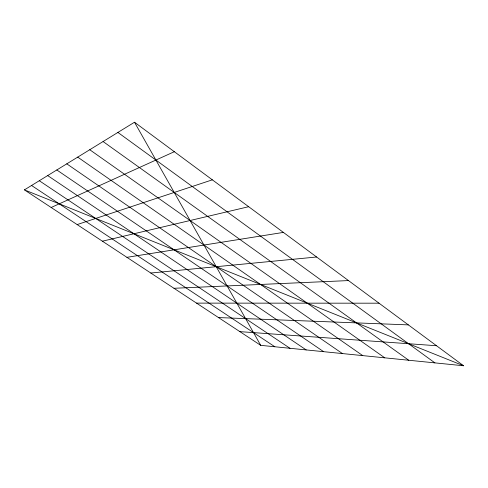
<?xml version="1.0" encoding="UTF-8"?>
<svg xmlns="http://www.w3.org/2000/svg" width="488" height="488" viewBox="0 0 488 488"><rect width="100%" height="100%" fill="white"/><g stroke="black" fill="none" stroke-linecap="round" stroke-linejoin="round"><path stroke-width="0.73" d="M24.4 189.881L134.505 122.232L463.6 365.768L260.708 345.339L24.4 189.881L463.6 365.768M51.167 207.491L174.332 151.701M77.159 224.584L212.347 179.834M102.401 241.194L248.66 206.705M126.929 257.335L283.388 232.404M150.78 273.024L316.633 257.005M173.972 288.28L348.487 280.582M196.536 303.121L379.03 303.188M218.496 317.572L408.352 324.886M239.882 331.639L436.522 345.73M31.555 185.483L274.848 346.761M39.296 180.731L289.982 348.286M47.684 175.576L306.202 349.92M56.809 169.964L323.642 351.677M66.783 163.84L342.43 353.568M77.708 157.124L362.743 355.612M89.749 149.731L384.77 357.832M103.072 141.538L408.73 360.248M117.901 132.431L434.906 362.883M134.505 122.232L260.708 345.339"/></g></svg>
